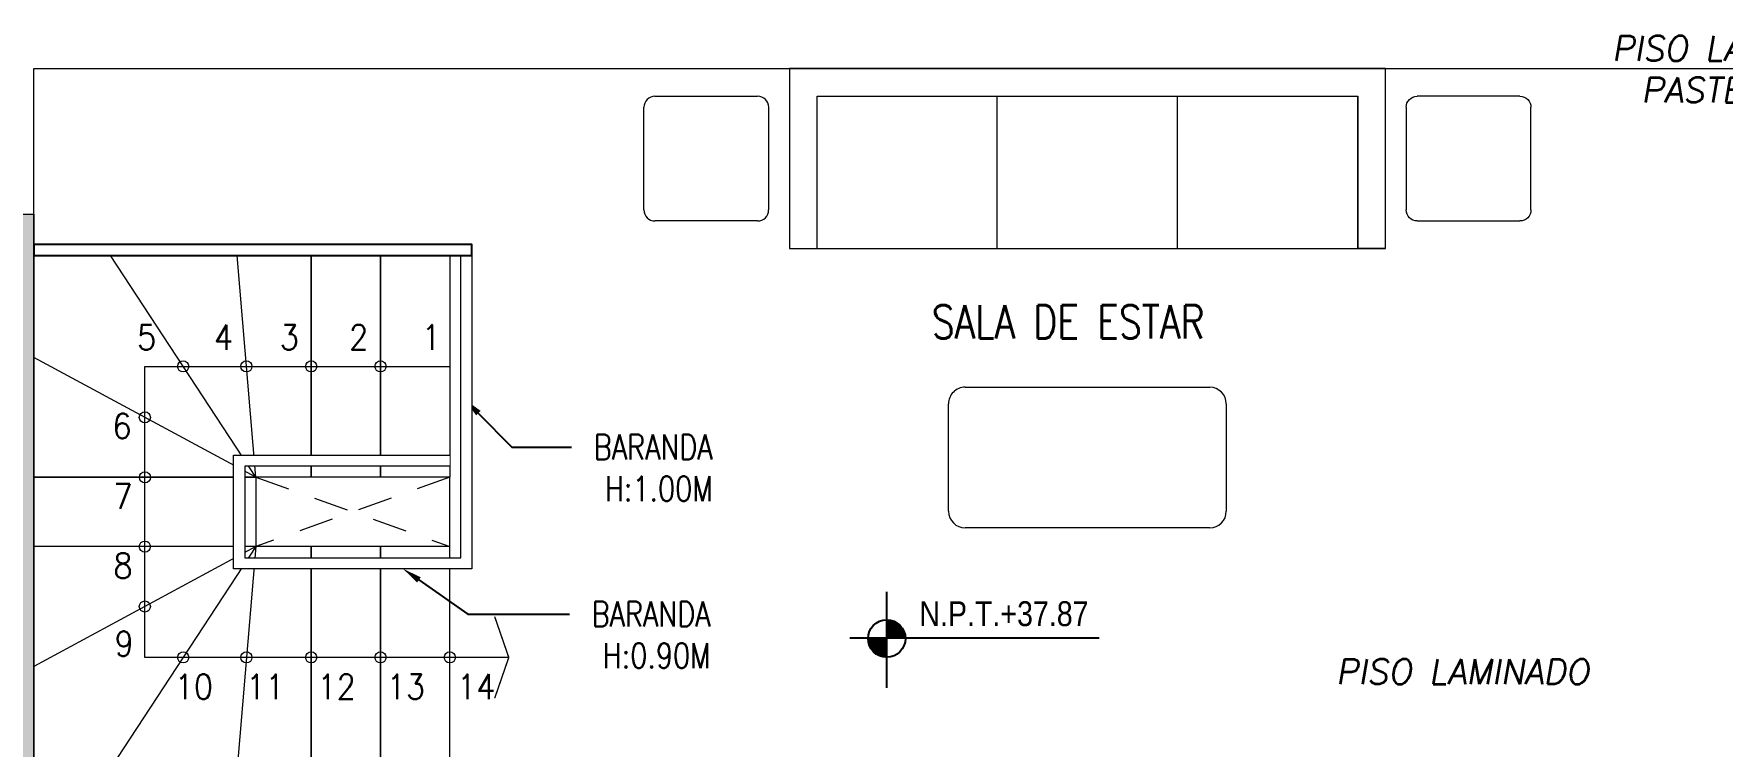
# Model space of a CAD drawing. Header units: millimetres. Extents: x -3 to 53, y -110 to 39.
# Drawn here: x 10.5 to 16.59, y -75.63 to -73.06 of the extents above; entities that cross this region are included whole.
import ezdxf
from ezdxf import colors
from ezdxf.entities.mleader import LeaderData, LeaderLine
from ezdxf.enums import TextEntityAlignment as Align
from ezdxf.math import Vec2, Vec3

# ---------------------------------------------------------------- set-up
doc = ezdxf.new("R2010")
doc.units = ezdxf.units.MM
doc.set_wipeout_variables(frame=1)
doc.linetypes.add('HIDDEN2', pattern=[0.1875, 0.125, -0.0625])
for name, color, linetype in [('A-COCINAS-LAV', 8, 'Continuous'), ('A-EST HATCH', 8, 'Continuous'), ('A-EST PLACAS', 8, 'Continuous'), ('A-LINEAS', 8, 'Continuous'), ('A-MURO BAJO', 8, 'Continuous'), ('A-NIVELES-NPT', 8, 'Continuous'), ('A-PROYECCIONES', 8, 'HIDDEN2'), ('A-TEXTO-ACABADO PISO', 8, 'Continuous'), ('A-TEXTO-INDICACIONES', 8, 'Continuous'), ('BARANDAS', 8, 'Continuous'), ('DLP_MOBILIARIO', 8, 'Continuous'), ('DLP_TEXTO AMBIENTE', 8, 'Continuous')]:
    doc.layers.add(name, color=color, linetype=linetype)
doc.layers.add('A-MUROS', color=8, linetype='Continuous', lineweight=30)
doc.layers.add('MODIFICACION DLPS 20230919 (para obra)', color=8, linetype='Continuous', lineweight=30, plot=False)
doc.styles.add('R80', font='ARIALN.TTF', dxfattribs={"height": 2.03})
doc.styles.add('ROMANS', font='ROMANS.shx', dxfattribs={"oblique": 10})
doc.styles.add('TXT_COTAS', font='romans.shx', dxfattribs={"width": 0.8})

# ---------------------------------------------------------------- blocks, each defined once
blk = doc.blocks.new('TEXTO AMBIENTES AZ')
at = {"layer": 'A-TEXTO-ACABADO PISO', "color": 8, "lineweight": 0, "char_height": 0.09, "attachment_point": 2, "style": 'ROMANS'}
for s, insert in [('PISO LADRILLO PASTELERO', (15.2816, -6.8825)), ('PISO LAMINADO', (14.3031, -9.1313))]:
    blk.add_mtext_dynamic_manual_height_columns(s, width=1.20225, gutter_width=12.5, heights=[0], dxfattribs=dict(at, insert=insert))
at = {"layer": 'DLP_TEXTO AMBIENTE', "color": 8, "lineweight": 0, "style": 'ROMANS', "width": 0.8}
blk.add_text('SALA DE ESTAR', height=0.12, dxfattribs=at).set_placement((12.8807, -7.9737), align=Align.CENTER)
blk = doc.blocks.new('DPTO 65_D2')
at = {"layer": 'A-MUROS', "color": 8, "lineweight": 0}
blk.add_line((1.6499, 0.525), (1.6499, 0), dxfattribs=at)
blk = doc.blocks.new('MESITA FLAT 9')
at = {"color": 8, "lineweight": 0}
for p, q in [((-0.185, 0), (0.185, 0)), ((-0.225, -0.41), (-0.225, -0.04)), ((0.225, -0.04), (0.225, -0.41)), ((0.185, -0.45), (-0.185, -0.45))]:
    blk.add_line(p, q, dxfattribs=at)
for centre, start, end in [((-0.185, -0.04), 90, 180), ((0.185, -0.04), 360, 90), ((-0.1853, -0.41), 180, 270), ((0.185, -0.41), 270, 0)]:
    blk.add_arc(centre, 0.04, start, end, dxfattribs=at)
blk = doc.blocks.new('MESA CENTRO')
at = {"color": 8, "lineweight": 0}
for p, q in [((-0.1937, 0), (0.1937, 0)), ((-0.2537, -0.9421), (-0.2537, -0.06)), ((0.2537, -0.06), (0.2537, -0.9421)), ((0.1937, -1.0021), (-0.1937, -1.0021))]:
    blk.add_line(p, q, dxfattribs=at)
for centre, start, end in [((-0.1937, -0.06), 90, 180), ((0.1937, -0.06), 0, 90), ((-0.1937, -0.9421), 180, 270), ((0.1937, -0.9421), 270, 0)]:
    blk.add_arc(centre, 0.06, start, end, dxfattribs=at)
blk = doc.blocks.new('ESC2')
at = {"layer": 'A-LINEAS', "color": 8, "lineweight": 0, "const_width": 0.005}
blk.add_lwpolyline([(-1.6618, 1.5974), (-1.7127, 1.45), (-1.6618, 1.3026)], dxfattribs=at)
at = {"layer": 'A-LINEAS', "color": 8, "linetype": 'Continuous', "lineweight": 0}
for centre in [(-1.5, 1.45), (-1.25, 1.45), (-1, 1.45), (-0.7663, 1.45), (-0.5381, 1.45), (-0.4, 1.2662), (-0.4, 1.05), (-0.4001, 0.8), (-0.4, 0.5839), (-0.5381, 0.4)]:
    blk.add_circle(centre, 0.02, dxfattribs=at)
at = {"layer": 'A-MURO BAJO', "color": 8, "lineweight": 0}
for p, q in [((-1, 1.85), (-1, 1.05)), ((0, 1.85), (-1, 1.85)), ((0, 0.8), (0, 1.85)), ((-1, 1.05), (0, 1.05))]:
    blk.add_line(p, q, dxfattribs=at)
for points in [[(-1.5, 1.05), (-1.25, 1.05), (-1.25, 1.85), (-1.5, 1.85)], [(-1.25, 1.05), (-1, 1.05), (-1, 1.85), (-1.25, 1.85)], [(-1.5, 0.8), (-1.25, 0.8), (-1.25, 0), (-1.5, 0)], [(-1.25, 0.8), (-1, 0.8), (-1, 0), (-1.25, 0)], [(-1, 0.8), (0, 0.8), (0, 0), (-1, 0)]]:
    blk.add_lwpolyline(points, close=True, dxfattribs=at)
for points in [[(-0.8, 1.05), (-0.7326, 1.85)], [(-0.8, 1.05), (-0.2763, 1.85)], [(-0.8, 1.05), (0, 1.4825)], [(-0.0003, 0.8), (-0.8, 0.8), (-0.8, 1.05)], [(-0.8, 0.8), (-0.7326, 0)], [(-0.8, 0.8), (-0.2763, 0)], [(-0.8, 0.8), (0, 0.3675)]]:
    blk.add_lwpolyline(points, dxfattribs=at)
at = {"color": 8, "lineweight": 0}
blk.add_wipeout([(-1.54, 0), (-1.58, 0), (-1.58, 1.13), (-0.72, 1.13), (-0.72, 0.72), (-1.5, 0.72), (-1.5, 0.76), (-0.76, 0.76), (-0.76, 1.09), (-1.54, 1.09), (-1.54, 0.9061)], dxfattribs=at).dxf.layer = 'A-COCINAS-LAV'
at = {"layer": 'A-COCINAS-LAV', "color": 8, "lineweight": 0}
for points in [[(-1.58, 0), (-1.58, 1.13), (-0.72, 1.13), (-0.72, 0.72), (-1.5, 0.72)], [(-1.5, 0.76), (-0.76, 0.76), (-0.76, 1.09), (-1.54, 1.09), (-1.54, 0)]]:
    blk.add_lwpolyline(points, dxfattribs=at)
at = {"layer": 'A-LINEAS', "color": 8, "linetype": 'Continuous', "lineweight": 0}
blk.add_lwpolyline([(-1.7127, 1.45), (-0.4, 1.45), (-0.4, 0.4), (-1.5, 0.4)], dxfattribs=at)
for centre in [(-1.25, 0.4), (-1, 0.4), (-0.7663, 0.4)]:
    blk.add_circle(centre, 0.02, dxfattribs=at)
at = {"layer": 'A-MURO BAJO', "color": 8, "lineweight": 0}
blk.add_line((-1.5, 1.05), (-1.5, 0.8), dxfattribs=at)
at = {"layer": 'A-PROYECCIONES', "color": 8, "lineweight": 0}
blk.add_line((-1.5, 0.8), (-0.8, 1.05), dxfattribs=at)
blk.add_lwpolyline([(-0.8, 0.8), (-1.5, 1.05)], dxfattribs=at)
blk = doc.blocks.new('*U96')
blk.add_wipeout([(0, 0), (0, -0.04), (1.58, -0.04), (1.58, 0)])
blk.add_lwpolyline([(0, 0), (1.58, 0), (1.58, -0.04), (0, -0.04)], close=True)
blk = doc.blocks.new('DPTO 75_D3')
at = {"layer": 'A-MUROS', "color": 8, "lineweight": 0}
blk.add_line((-1.65, 0.525, 0), (7.05, 0.525, 0), dxfattribs=at)
at = {"layer": 'DLP_MOBILIARIO', "color": 8, "lineweight": 0}
for p, q in [((1.825, -0.125, 0), (1.825, 0.425, 0)), ((2.475, -0.125, 0), (2.475, 0.425, 0)), ((3.125, -0.125, 0), (3.125, 0.425, 0)), ((1.175, -0.125, 0), (3.125, -0.125, 0)), ((3.225, -0.125, 0), (3.125, -0.125, 0))]:
    blk.add_line(p, q, dxfattribs=at)
at = {"layer": 'DLP_MOBILIARIO', "color": 8, "lineweight": 0, "elevation": 0}
blk.add_lwpolyline([(3.225, -0.125), (3.225, 0.525), (1.075, 0.525), (1.075, -0.125), (1.175, -0.125), (1.175, 0.425), (3.125, 0.4251), (3.125, -0.125)], close=True, dxfattribs=at)
at = {"color": 8, "lineweight": 0, "rotation": 180}
blk.add_blockref('ESC2', (-1.65, -0.15, 0), dxfattribs=at)
at = {"layer": 'DLP_MOBILIARIO', "color": 8, "lineweight": 0}
for name, p, rotation in [('MESITA FLAT 9', (0.775, -0.025, 0), 179.9999175160668), ('MESA CENTRO', (2.6511, -0.8787, 0), 269.9999774208881)]:
    blk.add_blockref(name, p, dxfattribs=dict(at, rotation=rotation))
at = {"layer": 'DLP_MOBILIARIO', "color": 8, "lineweight": 0, "xscale": -1.000000000000006, "rotation": 180.0000824839333}
blk.add_blockref('MESITA FLAT 9', (3.525, -0.025, 0), dxfattribs=at)
at = {"layer": 'A-MUROS', "color": 8, "lineweight": 0}
blk.add_line((-1.65, -2.0001, 0), (-1.65, 0.525, 0), dxfattribs=at)
at = {"layer": 'MODIFICACION DLPS 20230919 (para obra)', "color": 8, "lineweight": 0}
blk.add_line((-0.15, -0.15, 0), (-0.15, -0.15, 0), dxfattribs=at)
at = {"layer": 'BARANDAS', "color": 8, "lineweight": 0, "xscale": -1, "rotation": 180}
blk.add_blockref('*U96', (-1.65, -0.15, 0), dxfattribs=at)
blk = doc.blocks.new('Estruc_AZ')
at = {"layer": 'A-EST HATCH', "lineweight": 0}
h = blk.add_hatch(color=8, dxfattribs=at)
h.dxf.hatch_style = 1
h.paths.add_polyline_path([(-10.5, -4.725), (-10.5, -7.7501), (-10.35, -7.7501), (-10.35, -5.75), (-8.7, -5.75), (-8.7, -5.1009), (-8.8501, -5.1009), (-8.8501, -5.6), (-10.35, -5.6), (-10.35, -4.725)])
h.paths.add_polyline_path([(-10.5003, -3.525), (-10.5, -0.5), (-10.35, -0.4999), (-10.35, -2.5), (-8.7, -2.5), (-8.7, -3.1491), (-8.8501, -3.1491), (-8.8501, -2.65), (-10.35, -2.65), (-10.35, -3.525)])
at = {"layer": 'A-EST PLACAS', "color": 8, "lineweight": 0}
blk.add_lwpolyline([(-10.5, -4.725), (-10.5, -7.7501), (-10.35, -7.7501), (-10.35, -5.75), (-8.7, -5.75), (-8.7, -5.1009), (-8.8501, -5.1009), (-8.8501, -5.6), (-10.35, -5.6), (-10.35, -4.725)], close=True, dxfattribs=at)
blk = doc.blocks.new('SIM NIVEL PLANTA')
at = {"linetype": 'Continuous'}
h = blk.add_hatch(dxfattribs=at)
h.set_pattern_fill('_USER', color=8, scale=0.089997, angle=45, style=0, pattern_type=0)
h.set_pattern_definition([(45, (31854.49523, 23864.84028), (-0.06363728001, 0.06363728001), [])])
h.paths.add_polyline_path([(-17.33, 0), (-15.98, 0, 0.409209), (-17.33, 1.33)])
h.paths.add_polyline_path([(-18.68, 0, 0.004279), (-18.68, -0.02, 0.414214), (-17.33, -1.37), (-17.33, 0)])
at = {"color": 8}
for p, q in [((-17.33, -3.58), (-17.33, 3.34)), ((-2, 0), (-20, 0))]:
    blk.add_line(p, q, dxfattribs=at)
at = {"color": 8, "linetype": 'Continuous'}
blk.add_circle((-17.33, -0.02), 1.35, dxfattribs=at)
at = {"color": 8, "style": 'R80'}
blk.add_attdef('N.P.T.+0.00', text='', height=1.8, dxfattribs=at).set_placement((-8.87, 1.77), align=Align.MIDDLE_CENTER)
blk = doc.blocks.new('TEXTO NOTAS AZ')
at = {"layer": 'A-TEXTO-INDICACIONES', "color": 8, "lineweight": 0, "style": 'ROMANS', "width": 0.9}
for s, p in [('5', (9.5215, -8.0145)), ('4', (9.7989, -8.0145)), ('3', (10.0365, -8.0145)), ('2', (10.2865, -8.0145)), ('1', (10.5481, -8.0145)), ('6', (9.4326, -8.335)), ('7', (9.4365, -8.589)), ('8', (9.4365, -8.8389))]:
    blk.add_text(s, height=0.09, dxfattribs=at).set_placement(p)
blk.add_text('9', height=0.09, rotation=360, dxfattribs=at).set_placement((9.4404, -9.1202))
for s, p in [('10', (9.796, -9.2755)), ('11', (10.0542, -9.2755)), ('12', (10.311, -9.2755)), ('13', (10.561, -9.2755)), ('14', (10.8149, -9.2755))]:
    blk.add_text(s, height=0.09, rotation=360, dxfattribs=at).set_placement(p, align=Align.RIGHT)
at = {"layer": 'A-TEXTO-INDICACIONES', "color": 8, "lineweight": 0}
ml = blk.add_multileader_mtext('Standard', dxfattribs=at)
ml.set_content('\\pxsm1;BARANDA \\P\\pt16;H:1.00M', color=8, style='TXT_COTAS')
ml.set_leader_properties(color=7)
ml.build(insert=Vec2(0, 0))
ml.multileader.update_dxf_attribs({"dogleg_length": 0.05, "arrow_head_size": 0.07})
ctx = ml.context
ctx.base_point, ctx.char_height, ctx.arrow_head_size, ctx.landing_gap_size, ctx.plane_origin, ctx.plane_x_axis, ctx.plane_y_axis = Vec3(11.0892, -8.3658), 0.09, 0.07, 0.05, Vec3(12.0733, -7.925), Vec3(1, -0.000005), Vec3(0.000005, 1)
ctx.text_align_type = 2
notes = []
notes.append((ctx, [(1, (1, 1, 0), (10.8743, -8.3658), (1, -0.000005), 0.2149, [(0, [(10.7035, -8.1934)], 0, [])])]))
ctx.mtext.insert, ctx.mtext.text_direction, ctx.mtext.rotation, ctx.mtext.width, ctx.mtext.defined_height, ctx.mtext.alignment, ctx.mtext.flow_direction = Vec3(11.5986, -8.3208), Vec3(1, -0.000005), 6.283181, 1.149951, 0.8046, 3, 5
ml = blk.add_multileader_mtext('Standard', dxfattribs=at)
ml.set_content('\\pxsm1;BARANDA \\P\\pt16;H:0.90M', color=8, style='TXT_COTAS')
ml.set_leader_properties(color=7)
ml.build(insert=Vec2(0, 0))
ml.multileader.update_dxf_attribs({"dogleg_length": 0.05, "arrow_head_size": 0.07})
ctx = ml.context
ctx.base_point, ctx.char_height, ctx.arrow_head_size, ctx.landing_gap_size, ctx.plane_origin, ctx.plane_x_axis, ctx.plane_y_axis = Vec3(11.0816, -8.9682), 0.09, 0.07, 0.05, Vec3(12.2847, -8.9162), Vec3(1, -0.000005), Vec3(0.000005, 1)
ctx.text_align_type = 2
notes.append((ctx, [(1, (1, 1, 0), (10.7149, -8.9682), (1, -0.000005), 0.3666, [(0, [(10.4812, -8.805)], 0, [])])]))
ctx.mtext.insert, ctx.mtext.text_direction, ctx.mtext.rotation, ctx.mtext.width, ctx.mtext.defined_height, ctx.mtext.alignment, ctx.mtext.flow_direction = Vec3(11.591, -8.9232), Vec3(1, -0.000005), 6.283181, 1.149951, 0.8046, 3, 5
for ctx, leaders in notes:
    for number, flags, end, landing, length, lines in leaders:
        leader = LeaderData()
        leader.index, (leader.has_last_leader_line, leader.has_dogleg_vector, leader.attachment_direction) = number, flags
        leader.last_leader_point, leader.dogleg_vector, leader.dogleg_length = Vec3(end), Vec3(landing), length
        for number, points, colour, breaks in lines:
            line = LeaderLine()
            line.index, line.vertices, line.color, line.breaks = number, Vec3.list(points), colors.encode_raw_color(colour), breaks
            leader.lines.append(line)
        ctx.leaders.append(leader)
blk = doc.blocks.new('arq.')
at = {"layer": 'A-NIVELES-NPT', "color": 8, "lineweight": 0}
ref = blk.add_blockref('SIM NIVEL PLANTA', (115.6554, -73.3446), dxfattribs=dict(at, xscale=0.05, yscale=0.05, zscale=0.05))
ref.add_attrib('N.P.T.+0.00', 'N.P.T.+37.87', dxfattribs={"layer": '0', "height": 0.09, "style": 'R80'}).set_placement((115.2118, -73.2559), align=Align.MIDDLE_CENTER)
at = {"layer": 'A-TEXTO-INDICACIONES', "color": 8}
blk.add_blockref('TEXTO NOTAS AZ', (102.5627, -64.2889), dxfattribs=at)
at = {"layer": 'DLP_TEXTO AMBIENTE', "color": 8}
blk.add_blockref('TEXTO AMBIENTES AZ', (102.5627, -64.2889), dxfattribs=at)
at = {"color": 8, "xscale": -1, "rotation": 180}
blk.add_blockref('DPTO 65_D2', (110.0628, -71.2888), dxfattribs=at)
at = {"color": 8}
blk.add_blockref('DPTO 75_D3', (113.3627, -71.8138, 0), dxfattribs=at)
at = {"layer": 'A-MURO BAJO', "color": 8, "xscale": -1}
blk.add_blockref('Estruc_AZ', (101.2127, -67.0888), dxfattribs=at)

msp = doc.modelspace()

# ---------------------------------------------------------------- block references
at = {"color": 7}
msp.add_blockref('arq.', (-101.2125, -1.8936), dxfattribs=at)

doc.saveas('drawing.dxf')
